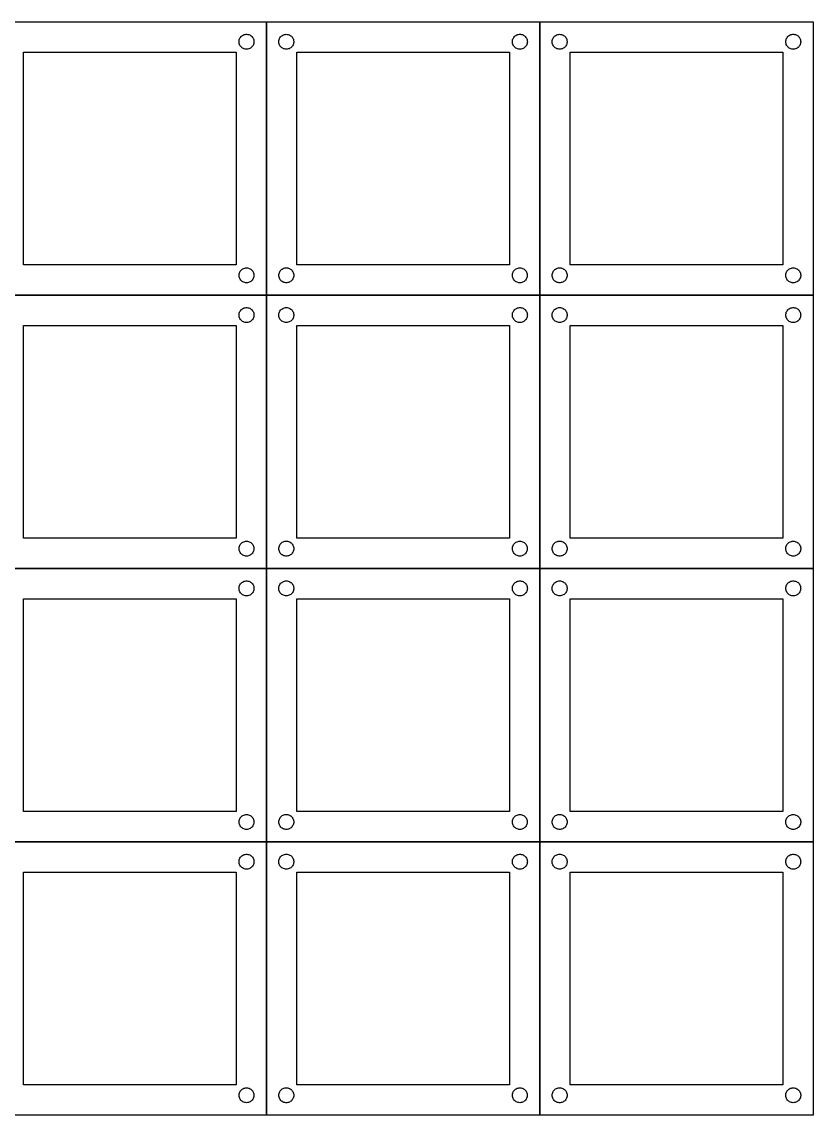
# Model space of a CAD drawing. Extents: x 0 to 440, y 0 to 220.
# Drawn here: x 280.9 to 440.1, y 0.1 to 220.1 of the extents above; entities that cross this region are included whole.
import ezdxf

# ---------------------------------------------------------------- set-up
doc = ezdxf.new("R2010")
doc.units = 0
doc.layers.add('Layer_1', color=7, linetype='CONTINUOUS')

msp = doc.modelspace()

# ---------------------------------------------------------------- linework, layer by layer
at = {"layer": 'Layer_1', "color": 7}
for points in [[(275.141111, 165.14111), (275.141111, 220.141107), (330.141112, 220.141107), (330.141112, 165.14111), (275.141111, 165.14111)], [(330.1411, 165.14111), (330.1411, 220.141107), (385.1411, 220.141107), (385.1411, 165.14111), (330.1411, 165.14111)], [(385.141103, 165.14111), (385.141103, 220.141107), (440.141103, 220.141107), (440.141103, 165.14111), (385.141103, 165.14111)], [(324.641111, 216.141109), (324.653106, 216.329109), (324.688113, 216.514108), (324.746112, 216.693108), (324.827113, 216.864109), (324.927112, 217.023107), (325.048112, 217.168108), (325.185111, 217.297109), (325.337111, 217.407108), (325.502112, 217.498107), (325.677112, 217.56811), (325.860111, 217.614109), (326.047111, 217.638098), (326.235111, 217.638109), (326.422111, 217.61412), (326.605113, 217.56811), (326.78011, 217.498107), (326.945111, 217.407108), (327.097111, 217.297109), (327.234113, 217.168108), (327.355113, 217.023107), (327.455112, 216.864109), (327.53611, 216.693108), (327.594112, 216.514108), (327.629111, 216.329109), (327.641105, 216.141109), (327.629116, 215.953107), (327.594112, 215.768108), (327.53611, 215.589108), (327.455112, 215.41811), (327.355113, 215.259109), (327.234113, 215.114108), (327.097111, 214.985107), (326.945111, 214.875109), (326.78011, 214.784109), (326.605113, 214.714109), (326.422111, 214.66811), (326.235111, 214.644121), (326.047111, 214.64411), (325.860111, 214.668099), (325.677112, 214.714109), (325.502112, 214.784109), (325.337111, 214.875109), (325.185111, 214.985107), (325.048112, 215.114108), (324.927112, 215.259109), (324.827113, 215.41811), (324.746112, 215.589108), (324.688113, 215.768108), (324.653111, 215.953107), (324.641117, 216.141109)], [(332.6441, 216.04711), (332.6441, 216.235109), (332.6681, 216.42211), (332.7141, 216.605108), (332.7841, 216.780109), (332.8751, 216.94511), (332.9851, 217.097109), (333.1141, 217.234108), (333.2591, 217.355108), (333.4181, 217.455108), (333.5891, 217.536108), (333.7681, 217.594108), (333.9531, 217.629109), (334.1411, 217.641104), (334.3291, 217.629115), (334.5141, 217.594108), (334.6931, 217.536108), (334.8641, 217.455108), (335.0231, 217.355108), (335.1681, 217.234108), (335.2971, 217.097109), (335.4071, 216.94511), (335.4981, 216.780109), (335.5681, 216.605108), (335.6141, 216.42211), (335.6381, 216.235109), (335.6381, 216.04711), (335.6141, 215.860109), (335.5681, 215.677108), (335.4981, 215.502108), (335.4071, 215.337109), (335.2971, 215.18511), (335.1681, 215.048108), (335.0231, 214.927108), (334.8641, 214.827108), (334.6931, 214.746108), (334.5141, 214.688108), (334.3291, 214.65311), (334.1411, 214.641115), (333.9531, 214.653104), (333.7681, 214.688108), (333.5891, 214.746108), (333.4181, 214.827108), (333.2591, 214.927108), (333.1141, 215.048108), (332.9851, 215.18511), (332.8751, 215.337109), (332.7841, 215.502108), (332.7141, 215.677108), (332.6681, 215.860109), (332.6441, 216.04711)], [(379.6411, 216.141109), (379.653094, 216.329109), (379.688101, 216.514108), (379.746101, 216.693108), (379.827101, 216.864109), (379.927101, 217.023107), (380.048101, 217.168108), (380.1851, 217.297109), (380.3371, 217.407108), (380.502101, 217.498107), (380.677101, 217.56811), (380.8601, 217.614109), (381.0471, 217.638098), (381.2351, 217.638109), (381.4221, 217.61412), (381.605101, 217.56811), (381.780099, 217.498107), (381.9451, 217.407108), (382.097099, 217.297109), (382.234101, 217.168108), (382.355101, 217.023107), (382.455101, 216.864109), (382.536099, 216.693108), (382.594101, 216.514108), (382.6291, 216.329109), (382.641094, 216.141109), (382.629105, 215.953107), (382.594101, 215.768108), (382.536099, 215.589108), (382.455101, 215.41811), (382.355101, 215.259109), (382.234101, 215.114108), (382.097099, 214.985107), (381.9451, 214.875109), (381.780099, 214.784109), (381.605101, 214.714109), (381.4221, 214.66811), (381.2351, 214.644121), (381.0471, 214.64411), (380.8601, 214.668099), (380.677101, 214.714109), (380.502101, 214.784109), (380.3371, 214.875109), (380.1851, 214.985107), (380.048101, 215.114108), (379.927101, 215.259109), (379.827101, 215.41811), (379.746101, 215.589108), (379.688101, 215.768108), (379.6531, 215.953107), (379.641106, 216.141109)], [(387.644103, 216.04711), (387.644103, 216.235109), (387.668103, 216.42211), (387.714103, 216.605108), (387.784103, 216.780109), (387.875103, 216.94511), (387.985103, 217.097109), (388.114103, 217.234108), (388.259103, 217.355108), (388.418103, 217.455108), (388.589103, 217.536108), (388.768103, 217.594108), (388.953103, 217.629109), (389.141103, 217.641104), (389.329103, 217.629115), (389.514103, 217.594108), (389.693103, 217.536108), (389.864103, 217.455108), (390.023103, 217.355108), (390.168103, 217.234108), (390.297103, 217.097109), (390.407103, 216.94511), (390.498103, 216.780109), (390.568103, 216.605108), (390.614103, 216.42211), (390.638103, 216.235109), (390.638103, 216.04711), (390.614103, 215.860109), (390.568103, 215.677108), (390.498103, 215.502108), (390.407103, 215.337109), (390.297103, 215.18511), (390.168103, 215.048108), (390.023103, 214.927108), (389.864103, 214.827108), (389.693103, 214.746108), (389.514103, 214.688108), (389.329103, 214.65311), (389.141103, 214.641115), (388.953103, 214.653104), (388.768103, 214.688108), (388.589103, 214.746108), (388.418103, 214.827108), (388.259103, 214.927108), (388.114103, 215.048108), (387.985103, 215.18511), (387.875103, 215.337109), (387.784103, 215.502108), (387.714103, 215.677108), (387.668103, 215.860109), (387.644103, 216.04711)], [(434.641103, 216.141109), (434.653097, 216.329109), (434.688104, 216.514108), (434.746104, 216.693108), (434.827104, 216.864109), (434.927104, 217.023107), (435.048104, 217.168108), (435.185103, 217.297109), (435.337102, 217.407108), (435.502104, 217.498107), (435.677104, 217.56811), (435.860103, 217.614109), (436.047103, 217.638098), (436.235102, 217.638109), (436.422103, 217.61412), (436.605104, 217.56811), (436.780102, 217.498107), (436.945103, 217.407108), (437.097102, 217.297109), (437.234104, 217.168108), (437.355104, 217.023107), (437.455104, 216.864109), (437.536102, 216.693108), (437.594104, 216.514108), (437.629102, 216.329109), (437.641097, 216.141109), (437.629108, 215.953107), (437.594104, 215.768108), (437.536102, 215.589108), (437.455104, 215.41811), (437.355104, 215.259109), (437.234104, 215.114108), (437.097102, 214.985107), (436.945103, 214.875109), (436.780102, 214.784109), (436.605104, 214.714109), (436.422103, 214.66811), (436.235102, 214.644121), (436.047103, 214.64411), (435.860103, 214.668099), (435.677104, 214.714109), (435.502104, 214.784109), (435.337102, 214.875109), (435.185103, 214.985107), (435.048104, 215.114108), (434.927104, 215.259109), (434.827104, 215.41811), (434.746104, 215.589108), (434.688104, 215.768108), (434.653103, 215.953107), (434.641109, 216.141109)], [(281.241111, 171.241117), (281.241111, 214.041108), (324.041112, 214.041108), (324.041112, 171.241117), (281.241111, 171.241117)], [(336.2411, 171.241117), (336.2411, 214.041108), (379.041101, 214.041108), (379.041101, 171.241117), (336.2411, 171.241117)], [(391.241103, 171.241117), (391.241103, 214.041108), (434.041104, 214.041108), (434.041104, 171.241117), (391.241103, 171.241117)], [(324.644111, 169.047122), (324.644111, 169.23511), (324.6681, 169.42211), (324.714111, 169.605103), (324.78411, 169.780109), (324.87511, 169.945096), (324.985112, 170.097101), (325.11411, 170.23412), (325.25911, 170.355109), (325.418111, 170.4551), (325.589113, 170.536098), (325.768112, 170.594095), (325.953112, 170.629118), (326.141111, 170.641254)], [(326.141111, 170.641113), (326.329111, 170.628977)], [(326.329111, 170.629118), (326.51411, 170.594095), (326.693112, 170.536098), (326.864111, 170.4551), (327.023112, 170.355109), (327.168112, 170.23412), (327.29711, 170.097101), (327.407112, 169.945096), (327.498112, 169.780109), (327.568111, 169.605103), (327.614111, 169.42211), (327.6381, 169.23511), (327.638111, 169.047122), (327.614122, 168.860121), (327.568111, 168.6771), (327.498112, 168.502094), (327.407112, 168.337107), (327.29711, 168.185102), (327.168112, 168.048112), (327.023112, 167.927095), (326.864111, 167.827103), (326.693112, 167.746106), (326.51411, 167.688109), (326.329111, 167.653113), (326.141111, 167.640978)], [(332.6411, 169.141102), (332.6531, 169.329118), (332.6881, 169.514115), (332.7461, 169.6931), (332.8271, 169.864099), (332.9271, 170.023103), (333.0481, 170.168108), (333.1851, 170.297112), (333.3371, 170.407094), (333.5021, 170.498111), (333.6771, 170.568102), (333.8601, 170.614104), (334.0471, 170.638093), (334.2351, 170.638121), (334.4221, 170.614132), (334.6051, 170.568102), (334.7801, 170.498111), (334.9451, 170.407094), (335.0971, 170.297112), (335.2341, 170.168108), (335.3551, 170.023103), (335.4551, 169.864099), (335.5361, 169.6931), (335.5941, 169.514115), (335.6291, 169.329118), (335.6411, 169.141102), (335.6291, 168.953114), (335.5941, 168.768117), (335.5361, 168.589103), (335.4551, 168.418105), (335.3551, 168.259101), (335.2341, 168.114095), (335.0971, 167.98512), (334.9451, 167.875109), (334.7801, 167.784121), (334.6051, 167.714102), (334.4221, 167.668099), (334.2351, 167.64411), (334.0471, 167.64411), (333.8601, 167.668099), (333.6771, 167.714102), (333.5021, 167.784121), (333.3371, 167.875109), (333.1851, 167.98512), (333.0481, 168.114095), (332.9271, 168.259101), (332.8271, 168.418105), (332.7461, 168.589103), (332.6881, 168.768117), (332.6531, 168.953114), (332.6411, 169.141102)], [(379.6441, 169.047122), (379.6441, 169.23511), (379.668089, 169.42211), (379.7141, 169.605103), (379.784099, 169.780109), (379.875099, 169.945096), (379.985101, 170.097101), (380.114099, 170.23412), (380.259099, 170.355109), (380.4181, 170.4551), (380.589101, 170.536098), (380.768101, 170.594095), (380.9531, 170.629118), (381.1411, 170.641254)], [(381.1411, 170.641113), (381.329099, 170.628977)], [(381.329099, 170.629118), (381.514099, 170.594095), (381.693101, 170.536098), (381.8641, 170.4551), (382.023101, 170.355109), (382.168101, 170.23412), (382.297099, 170.097101), (382.407101, 169.945096), (382.4981, 169.780109), (382.5681, 169.605103), (382.614099, 169.42211), (382.638088, 169.23511), (382.6381, 169.047122), (382.614111, 168.860121), (382.5681, 168.6771), (382.4981, 168.502094), (382.407101, 168.337107), (382.297099, 168.185102), (382.168101, 168.048112), (382.023101, 167.927095), (381.8641, 167.827103), (381.693101, 167.746106), (381.514099, 167.688109), (381.329099, 167.653113), (381.1411, 167.640978)], [(387.641103, 169.141102), (387.653103, 169.329118), (387.688103, 169.514115), (387.746103, 169.6931), (387.827103, 169.864099), (387.927103, 170.023103), (388.048103, 170.168108), (388.185103, 170.297112), (388.337103, 170.407094), (388.502103, 170.498111), (388.677103, 170.568102), (388.860103, 170.614104), (389.047103, 170.638093), (389.235103, 170.638121), (389.422103, 170.614132), (389.605103, 170.568102), (389.780103, 170.498111), (389.945103, 170.407094), (390.097103, 170.297112), (390.234103, 170.168108), (390.355103, 170.023103), (390.455103, 169.864099), (390.536103, 169.6931), (390.594103, 169.514115), (390.629103, 169.329118), (390.641103, 169.141102), (390.629103, 168.953114), (390.594103, 168.768117), (390.536103, 168.589103), (390.455103, 168.418105), (390.355103, 168.259101), (390.234103, 168.114095), (390.097103, 167.98512), (389.945103, 167.875109), (389.780103, 167.784121), (389.605103, 167.714102), (389.422103, 167.668099), (389.235103, 167.64411), (389.047103, 167.64411), (388.860103, 167.668099), (388.677103, 167.714102), (388.502103, 167.784121), (388.337103, 167.875109), (388.185103, 167.98512), (388.048103, 168.114095), (387.927103, 168.259101), (387.827103, 168.418105), (387.746103, 168.589103), (387.688103, 168.768117), (387.653103, 168.953114), (387.641103, 169.141102)], [(434.644103, 169.047122), (434.644103, 169.23511), (434.668092, 169.42211), (434.714102, 169.605103), (434.784102, 169.780109), (434.875102, 169.945096), (434.985104, 170.097101), (435.114102, 170.23412), (435.259102, 170.355109), (435.418103, 170.4551), (435.589104, 170.536098), (435.768104, 170.594095), (435.953103, 170.629118), (436.141103, 170.641254)], [(436.141103, 170.641113), (436.329102, 170.628977)], [(436.329102, 170.629118), (436.514102, 170.594095), (436.693104, 170.536098), (436.864102, 170.4551), (437.023104, 170.355109), (437.168104, 170.23412), (437.297102, 170.097101), (437.407104, 169.945096), (437.498103, 169.780109), (437.568103, 169.605103), (437.614102, 169.42211), (437.638091, 169.23511), (437.638103, 169.047122), (437.614114, 168.860121), (437.568103, 168.6771), (437.498103, 168.502094), (437.407104, 168.337107), (437.297102, 168.185102), (437.168104, 168.048112), (437.023104, 167.927095), (436.864102, 167.827103), (436.693104, 167.746106), (436.514102, 167.688109), (436.329102, 167.653113), (436.141103, 167.640978)], [(325.953112, 167.653113), (325.768112, 167.688109), (325.589113, 167.746106), (325.418111, 167.827103), (325.25911, 167.927095), (325.11411, 168.048112), (324.985112, 168.185102), (324.87511, 168.337107), (324.78411, 168.502094), (324.714111, 168.6771), (324.668111, 168.860121), (324.644123, 169.047122)], [(326.141111, 167.641119), (325.953112, 167.653254)], [(380.9531, 167.653113), (380.768101, 167.688109), (380.589101, 167.746106), (380.4181, 167.827103), (380.259099, 167.927095), (380.114099, 168.048112), (379.985101, 168.185102), (379.875099, 168.337107), (379.784099, 168.502094), (379.7141, 168.6771), (379.6681, 168.860121), (379.644111, 169.047122)], [(381.1411, 167.641119), (380.9531, 167.653254)], [(435.953103, 167.653113), (435.768104, 167.688109), (435.589104, 167.746106), (435.418103, 167.827103), (435.259102, 167.927095), (435.114102, 168.048112), (434.985104, 168.185102), (434.875102, 168.337107), (434.784102, 168.502094), (434.714102, 168.6771), (434.668103, 168.860121), (434.644114, 169.047122)], [(436.141103, 167.641119), (435.953103, 167.653254)], [(275.141111, 110.141113), (275.141111, 165.14111), (330.141112, 165.14111), (330.141112, 110.141113), (275.141111, 110.141113)], [(330.1411, 110.141113), (330.1411, 165.14111), (385.1411, 165.14111), (385.1411, 110.141113), (330.1411, 110.141113)], [(385.141103, 110.141113), (385.141103, 165.14111), (440.141103, 165.14111), (440.141103, 110.141113), (385.141103, 110.141113)], [(324.641111, 161.141112), (324.653106, 161.329112), (324.688113, 161.514111), (324.746112, 161.693111), (324.827113, 161.864112), (324.927112, 162.02311), (325.048112, 162.16811), (325.185111, 162.297111), (325.337111, 162.40711), (325.502112, 162.49811), (325.677112, 162.568112), (325.860111, 162.614112), (326.047111, 162.638101), (326.235111, 162.638112), (326.422111, 162.614123), (326.605113, 162.568112), (326.78011, 162.49811), (326.945111, 162.40711), (327.097111, 162.297111), (327.234113, 162.16811), (327.355113, 162.02311), (327.455112, 161.864112), (327.53611, 161.693111), (327.594112, 161.514111), (327.629111, 161.329112), (327.641105, 161.141112), (327.629116, 160.95311), (327.594112, 160.76811), (327.53611, 160.589111), (327.455112, 160.418112), (327.355113, 160.259111), (327.234113, 160.114111), (327.097111, 159.98511), (326.945111, 159.875111), (326.78011, 159.784112), (326.605113, 159.714112), (326.422111, 159.668113), (326.235111, 159.644124), (326.047111, 159.644112), (325.860111, 159.668101), (325.677112, 159.714112), (325.502112, 159.784112), (325.337111, 159.875111), (325.185111, 159.98511), (325.048112, 160.114111), (324.927112, 160.259111), (324.827113, 160.418112), (324.746112, 160.589111), (324.688113, 160.76811), (324.653111, 160.95311), (324.641117, 161.141112)], [(332.6441, 161.047112), (332.6441, 161.235112), (332.6681, 161.422112), (332.7141, 161.605111), (332.7841, 161.780111), (332.8751, 161.945112), (332.9851, 162.097112), (333.1141, 162.234111), (333.2591, 162.355111), (333.4181, 162.455111), (333.5891, 162.536111), (333.7681, 162.594111), (333.9531, 162.629112), (334.1411, 162.641106), (334.3291, 162.629118), (334.5141, 162.594111), (334.6931, 162.536111), (334.8641, 162.455111), (335.0231, 162.355111), (335.1681, 162.234111), (335.2971, 162.097112), (335.4071, 161.945112), (335.4981, 161.780111), (335.5681, 161.605111), (335.6141, 161.422112), (335.6381, 161.235112), (335.6381, 161.047112), (335.6141, 160.860112), (335.5681, 160.677111), (335.4981, 160.50211), (335.4071, 160.337112), (335.2971, 160.185113), (335.1681, 160.048111), (335.0231, 159.927111), (334.8641, 159.827111), (334.6931, 159.74611), (334.5141, 159.688111), (334.3291, 159.653112), (334.1411, 159.641118), (333.9531, 159.653107), (333.7681, 159.688111), (333.5891, 159.74611), (333.4181, 159.827111), (333.2591, 159.927111), (333.1141, 160.048111), (332.9851, 160.185113), (332.8751, 160.337112), (332.7841, 160.50211), (332.7141, 160.677111), (332.6681, 160.860112), (332.6441, 161.047112)], [(379.6411, 161.141112), (379.653094, 161.329112), (379.688101, 161.514111), (379.746101, 161.693111), (379.827101, 161.864112), (379.927101, 162.02311), (380.048101, 162.16811), (380.1851, 162.297111), (380.3371, 162.40711), (380.502101, 162.49811), (380.677101, 162.568112), (380.8601, 162.614112), (381.0471, 162.638101), (381.2351, 162.638112), (381.4221, 162.614123), (381.605101, 162.568112), (381.780099, 162.49811), (381.9451, 162.40711), (382.097099, 162.297111), (382.234101, 162.16811), (382.355101, 162.02311), (382.455101, 161.864112), (382.536099, 161.693111), (382.594101, 161.514111), (382.6291, 161.329112), (382.641094, 161.141112), (382.629105, 160.95311), (382.594101, 160.76811), (382.536099, 160.589111), (382.455101, 160.418112), (382.355101, 160.259111), (382.234101, 160.114111), (382.097099, 159.98511), (381.9451, 159.875111), (381.780099, 159.784112), (381.605101, 159.714112), (381.4221, 159.668113), (381.2351, 159.644124), (381.0471, 159.644112), (380.8601, 159.668101), (380.677101, 159.714112), (380.502101, 159.784112), (380.3371, 159.875111), (380.1851, 159.98511), (380.048101, 160.114111), (379.927101, 160.259111), (379.827101, 160.418112), (379.746101, 160.589111), (379.688101, 160.76811), (379.6531, 160.95311), (379.641106, 161.141112)], [(387.644103, 161.047112), (387.644103, 161.235112), (387.668103, 161.422112), (387.714103, 161.605111), (387.784103, 161.780111), (387.875103, 161.945112), (387.985103, 162.097112), (388.114103, 162.234111), (388.259103, 162.355111), (388.418103, 162.455111), (388.589103, 162.536111), (388.768103, 162.594111), (388.953103, 162.629112), (389.141103, 162.641106), (389.329103, 162.629118), (389.514103, 162.594111), (389.693103, 162.536111), (389.864103, 162.455111), (390.023103, 162.355111), (390.168103, 162.234111), (390.297103, 162.097112), (390.407103, 161.945112), (390.498103, 161.780111), (390.568103, 161.605111), (390.614103, 161.422112), (390.638103, 161.235112), (390.638103, 161.047112), (390.614103, 160.860112), (390.568103, 160.677111), (390.498103, 160.50211), (390.407103, 160.337112), (390.297103, 160.185113), (390.168103, 160.048111), (390.023103, 159.927111), (389.864103, 159.827111), (389.693103, 159.74611), (389.514103, 159.688111), (389.329103, 159.653112), (389.141103, 159.641118), (388.953103, 159.653107), (388.768103, 159.688111), (388.589103, 159.74611), (388.418103, 159.827111), (388.259103, 159.927111), (388.114103, 160.048111), (387.985103, 160.185113), (387.875103, 160.337112), (387.784103, 160.50211), (387.714103, 160.677111), (387.668103, 160.860112), (387.644103, 161.047112)], [(434.641103, 161.141112), (434.653097, 161.329112), (434.688104, 161.514111), (434.746104, 161.693111), (434.827104, 161.864112), (434.927104, 162.02311), (435.048104, 162.16811), (435.185103, 162.297111), (435.337102, 162.40711), (435.502104, 162.49811), (435.677104, 162.568112), (435.860103, 162.614112), (436.047103, 162.638101), (436.235102, 162.638112), (436.422103, 162.614123), (436.605104, 162.568112), (436.780102, 162.49811), (436.945103, 162.40711), (437.097102, 162.297111), (437.234104, 162.16811), (437.355104, 162.02311), (437.455104, 161.864112), (437.536102, 161.693111), (437.594104, 161.514111), (437.629102, 161.329112), (437.641097, 161.141112), (437.629108, 160.95311), (437.594104, 160.76811), (437.536102, 160.589111), (437.455104, 160.418112), (437.355104, 160.259111), (437.234104, 160.114111), (437.097102, 159.98511), (436.945103, 159.875111), (436.780102, 159.784112), (436.605104, 159.714112), (436.422103, 159.668113), (436.235102, 159.644124), (436.047103, 159.644112), (435.860103, 159.668101), (435.677104, 159.714112), (435.502104, 159.784112), (435.337102, 159.875111), (435.185103, 159.98511), (435.048104, 160.114111), (434.927104, 160.259111), (434.827104, 160.418112), (434.746104, 160.589111), (434.688104, 160.76811), (434.653103, 160.95311), (434.641109, 161.141112)], [(281.241111, 116.24112), (281.241111, 159.041111), (324.041112, 159.041111), (324.041112, 116.24112), (281.241111, 116.24112)], [(336.2411, 116.24112), (336.2411, 159.041111), (379.041101, 159.041111), (379.041101, 116.24112), (336.2411, 116.24112)], [(391.241103, 116.24112), (391.241103, 159.041111), (434.041104, 159.041111), (434.041104, 116.24112), (391.241103, 116.24112)], [(324.644111, 114.047125), (324.644111, 114.235113), (324.6681, 114.422113), (324.714111, 114.605106), (324.78411, 114.780112), (324.87511, 114.945099), (324.985112, 115.097104), (325.11411, 115.234123), (325.25911, 115.355112), (325.418111, 115.455103), (325.589113, 115.536101), (325.768112, 115.594097), (325.953112, 115.629121), (326.141111, 115.641257)], [(326.141111, 115.641116), (326.329111, 115.62898)], [(326.329111, 115.629121), (326.51411, 115.594097), (326.693112, 115.536101), (326.864111, 115.455103), (327.023112, 115.355112), (327.168112, 115.234123), (327.29711, 115.097104), (327.407112, 114.945099), (327.498112, 114.780112), (327.568111, 114.605106), (327.614111, 114.422113), (327.6381, 114.235113), (327.638111, 114.047125), (327.614122, 113.860124), (327.568111, 113.677103), (327.498112, 113.502097), (327.407112, 113.33711), (327.29711, 113.185105), (327.168112, 113.048114), (327.023112, 112.927097), (326.864111, 112.827106), (326.693112, 112.746108), (326.51411, 112.688112), (326.329111, 112.653116), (326.141111, 112.640981)], [(332.6411, 114.141105), (332.6531, 114.329121), (332.6881, 114.514118), (332.7461, 114.693103), (332.8271, 114.864101), (332.9271, 115.023105), (333.0481, 115.168111), (333.1851, 115.297115), (333.3371, 115.407097), (333.5021, 115.498114), (333.6771, 115.568105), (333.8601, 115.614107), (334.0471, 115.638096), (334.2351, 115.638124), (334.4221, 115.614135), (334.6051, 115.568105), (334.7801, 115.498114), (334.9451, 115.407097), (335.0971, 115.297115), (335.2341, 115.168111), (335.3551, 115.023105), (335.4551, 114.864101), (335.5361, 114.693103), (335.5941, 114.514118), (335.6291, 114.329121), (335.6411, 114.141105), (335.6291, 113.953116), (335.5941, 113.76812), (335.5361, 113.589106), (335.4551, 113.418108), (335.3551, 113.259104), (335.2341, 113.114098), (335.0971, 112.985122), (334.9451, 112.875112), (334.7801, 112.784124), (334.6051, 112.714104), (334.4221, 112.668102), (334.2351, 112.644113), (334.0471, 112.644113), (333.8601, 112.668102), (333.6771, 112.714104), (333.5021, 112.784124), (333.3371, 112.875112), (333.1851, 112.985122), (333.0481, 113.114098), (332.9271, 113.259104), (332.8271, 113.418108), (332.7461, 113.589106), (332.6881, 113.76812), (332.6531, 113.953116), (332.6411, 114.141105)], [(379.6441, 114.047125), (379.6441, 114.235113), (379.668089, 114.422113), (379.7141, 114.605106), (379.784099, 114.780112), (379.875099, 114.945099), (379.985101, 115.097104), (380.114099, 115.234123), (380.259099, 115.355112), (380.4181, 115.455103), (380.589101, 115.536101), (380.768101, 115.594097), (380.9531, 115.629121), (381.1411, 115.641257)], [(381.1411, 115.641116), (381.329099, 115.62898)], [(381.329099, 115.629121), (381.514099, 115.594097), (381.693101, 115.536101), (381.8641, 115.455103), (382.023101, 115.355112), (382.168101, 115.234123), (382.297099, 115.097104), (382.407101, 114.945099), (382.4981, 114.780112), (382.5681, 114.605106), (382.614099, 114.422113), (382.638088, 114.235113), (382.6381, 114.047125), (382.614111, 113.860124), (382.5681, 113.677103), (382.4981, 113.502097), (382.407101, 113.33711), (382.297099, 113.185105), (382.168101, 113.048114), (382.023101, 112.927097), (381.8641, 112.827106), (381.693101, 112.746108), (381.514099, 112.688112), (381.329099, 112.653116), (381.1411, 112.640981)], [(387.641103, 114.141105), (387.653103, 114.329121), (387.688103, 114.514118), (387.746103, 114.693103), (387.827103, 114.864101), (387.927103, 115.023105), (388.048103, 115.168111), (388.185103, 115.297115), (388.337103, 115.407097), (388.502103, 115.498114), (388.677103, 115.568105), (388.860103, 115.614107), (389.047103, 115.638096), (389.235103, 115.638124), (389.422103, 115.614135), (389.605103, 115.568105), (389.780103, 115.498114), (389.945103, 115.407097), (390.097103, 115.297115), (390.234103, 115.168111), (390.355103, 115.023105), (390.455103, 114.864101), (390.536103, 114.693103), (390.594103, 114.514118), (390.629103, 114.329121), (390.641103, 114.141105), (390.629103, 113.953116), (390.594103, 113.76812), (390.536103, 113.589106), (390.455103, 113.418108), (390.355103, 113.259104), (390.234103, 113.114098), (390.097103, 112.985122), (389.945103, 112.875112), (389.780103, 112.784124), (389.605103, 112.714104), (389.422103, 112.668102), (389.235103, 112.644113), (389.047103, 112.644113), (388.860103, 112.668102), (388.677103, 112.714104), (388.502103, 112.784124), (388.337103, 112.875112), (388.185103, 112.985122), (388.048103, 113.114098), (387.927103, 113.259104), (387.827103, 113.418108), (387.746103, 113.589106), (387.688103, 113.76812), (387.653103, 113.953116), (387.641103, 114.141105)], [(434.644103, 114.047125), (434.644103, 114.235113), (434.668092, 114.422113), (434.714102, 114.605106), (434.784102, 114.780112), (434.875102, 114.945099), (434.985104, 115.097104), (435.114102, 115.234123), (435.259102, 115.355112), (435.418103, 115.455103), (435.589104, 115.536101), (435.768104, 115.594097), (435.953103, 115.629121), (436.141103, 115.641257)], [(436.141103, 115.641116), (436.329102, 115.62898)], [(436.329102, 115.629121), (436.514102, 115.594097), (436.693104, 115.536101), (436.864102, 115.455103), (437.023104, 115.355112), (437.168104, 115.234123), (437.297102, 115.097104), (437.407104, 114.945099), (437.498103, 114.780112), (437.568103, 114.605106), (437.614102, 114.422113), (437.638091, 114.235113), (437.638103, 114.047125), (437.614114, 113.860124), (437.568103, 113.677103), (437.498103, 113.502097), (437.407104, 113.33711), (437.297102, 113.185105), (437.168104, 113.048114), (437.023104, 112.927097), (436.864102, 112.827106), (436.693104, 112.746108), (436.514102, 112.688112), (436.329102, 112.653116), (436.141103, 112.640981)], [(325.953112, 112.653116), (325.768112, 112.688112), (325.589113, 112.746108), (325.418111, 112.827106), (325.25911, 112.927097), (325.11411, 113.048114), (324.985112, 113.185105), (324.87511, 113.33711), (324.78411, 113.502097), (324.714111, 113.677103), (324.668111, 113.860124), (324.644123, 114.047125)], [(326.141111, 112.641122), (325.953112, 112.653257)], [(380.9531, 112.653116), (380.768101, 112.688112), (380.589101, 112.746108), (380.4181, 112.827106), (380.259099, 112.927097), (380.114099, 113.048114), (379.985101, 113.185105), (379.875099, 113.33711), (379.784099, 113.502097), (379.7141, 113.677103), (379.6681, 113.860124), (379.644111, 114.047125)], [(381.1411, 112.641122), (380.9531, 112.653257)], [(435.953103, 112.653116), (435.768104, 112.688112), (435.589104, 112.746108), (435.418103, 112.827106), (435.259102, 112.927097), (435.114102, 113.048114), (434.985104, 113.185105), (434.875102, 113.33711), (434.784102, 113.502097), (434.714102, 113.677103), (434.668103, 113.860124), (434.644114, 114.047125)], [(436.141103, 112.641122), (435.953103, 112.653257)], [(275.141111, 55.141115), (275.141111, 110.141113), (330.141112, 110.141113), (330.141112, 55.141115), (275.141111, 55.141115)], [(330.1411, 55.141115), (330.1411, 110.141113), (385.1411, 110.141113), (385.1411, 55.141115), (330.1411, 55.141115)], [(385.141103, 55.141115), (385.141103, 110.141113), (440.141103, 110.141113), (440.141103, 55.141115), (385.141103, 55.141115)], [(324.641111, 106.141115), (324.653106, 106.329114), (324.688113, 106.514114), (324.746112, 106.693113), (324.827113, 106.864115), (324.927112, 107.023113), (325.048112, 107.168113), (325.185111, 107.297114), (325.337111, 107.407113), (325.502112, 107.498113), (325.677112, 107.568115), (325.860111, 107.614115), (326.047111, 107.638103), (326.235111, 107.638115), (326.422111, 107.614126), (326.605113, 107.568115), (326.78011, 107.498113), (326.945111, 107.407113), (327.097111, 107.297114), (327.234113, 107.168113), (327.355113, 107.023113), (327.455112, 106.864115), (327.53611, 106.693113), (327.594112, 106.514114), (327.629111, 106.329114), (327.641105, 106.141115), (327.629116, 105.953113), (327.594112, 105.768113), (327.53611, 105.589114), (327.455112, 105.418115), (327.355113, 105.259114), (327.234113, 105.114114), (327.097111, 104.985113), (326.945111, 104.875114), (326.78011, 104.784114), (326.605113, 104.714115), (326.422111, 104.668115), (326.235111, 104.644126), (326.047111, 104.644115), (325.860111, 104.668104), (325.677112, 104.714115), (325.502112, 104.784114), (325.337111, 104.875114), (325.185111, 104.985113), (325.048112, 105.114114), (324.927112, 105.259114), (324.827113, 105.418115), (324.746112, 105.589114), (324.688113, 105.768113), (324.653111, 105.953113), (324.641117, 106.141115)], [(332.6441, 106.047115), (332.6441, 106.235115), (332.6681, 106.422115), (332.7141, 106.605114), (332.7841, 106.780114), (332.8751, 106.945115), (332.9851, 107.097114), (333.1141, 107.234114), (333.2591, 107.355114), (333.4181, 107.455113), (333.5891, 107.536114), (333.7681, 107.594113), (333.9531, 107.629115), (334.1411, 107.641109), (334.3291, 107.62912), (334.5141, 107.594113), (334.6931, 107.536114), (334.8641, 107.455113), (335.0231, 107.355114), (335.1681, 107.234114), (335.2971, 107.097114), (335.4071, 106.945115), (335.4981, 106.780114), (335.5681, 106.605114), (335.6141, 106.422115), (335.6381, 106.235115), (335.6381, 106.047115), (335.6141, 105.860115), (335.5681, 105.677113), (335.4981, 105.502113), (335.4071, 105.337115), (335.2971, 105.185115), (335.1681, 105.048113), (335.0231, 104.927113), (334.8641, 104.827114), (334.6931, 104.746113), (334.5141, 104.688114), (334.3291, 104.653115), (334.1411, 104.641121), (333.9531, 104.65311), (333.7681, 104.688114), (333.5891, 104.746113), (333.4181, 104.827114), (333.2591, 104.927113), (333.1141, 105.048113), (332.9851, 105.185115), (332.8751, 105.337115), (332.7841, 105.502113), (332.7141, 105.677113), (332.6681, 105.860115), (332.6441, 106.047115)], [(379.6411, 106.141115), (379.653094, 106.329114), (379.688101, 106.514114), (379.746101, 106.693113), (379.827101, 106.864115), (379.927101, 107.023113), (380.048101, 107.168113), (380.1851, 107.297114), (380.3371, 107.407113), (380.502101, 107.498113), (380.677101, 107.568115), (380.8601, 107.614115), (381.0471, 107.638103), (381.2351, 107.638115), (381.4221, 107.614126), (381.605101, 107.568115), (381.780099, 107.498113), (381.9451, 107.407113), (382.097099, 107.297114), (382.234101, 107.168113), (382.355101, 107.023113), (382.455101, 106.864115), (382.536099, 106.693113), (382.594101, 106.514114), (382.6291, 106.329114), (382.641094, 106.141115), (382.629105, 105.953113), (382.594101, 105.768113), (382.536099, 105.589114), (382.455101, 105.418115), (382.355101, 105.259114), (382.234101, 105.114114), (382.097099, 104.985113), (381.9451, 104.875114), (381.780099, 104.784114), (381.605101, 104.714115), (381.4221, 104.668115), (381.2351, 104.644126), (381.0471, 104.644115), (380.8601, 104.668104), (380.677101, 104.714115), (380.502101, 104.784114), (380.3371, 104.875114), (380.1851, 104.985113), (380.048101, 105.114114), (379.927101, 105.259114), (379.827101, 105.418115), (379.746101, 105.589114), (379.688101, 105.768113), (379.6531, 105.953113), (379.641106, 106.141115)], [(387.644103, 106.047115), (387.644103, 106.235115), (387.668103, 106.422115), (387.714103, 106.605114), (387.784103, 106.780114), (387.875103, 106.945115), (387.985103, 107.097114), (388.114103, 107.234114), (388.259103, 107.355114), (388.418103, 107.455113), (388.589103, 107.536114), (388.768103, 107.594113), (388.953103, 107.629115), (389.141103, 107.641109), (389.329103, 107.62912), (389.514103, 107.594113), (389.693103, 107.536114), (389.864103, 107.455113), (390.023103, 107.355114), (390.168103, 107.234114), (390.297103, 107.097114), (390.407103, 106.945115), (390.498103, 106.780114), (390.568103, 106.605114), (390.614103, 106.422115), (390.638103, 106.235115), (390.638103, 106.047115), (390.614103, 105.860115), (390.568103, 105.677113), (390.498103, 105.502113), (390.407103, 105.337115), (390.297103, 105.185115), (390.168103, 105.048113), (390.023103, 104.927113), (389.864103, 104.827114), (389.693103, 104.746113), (389.514103, 104.688114), (389.329103, 104.653115), (389.141103, 104.641121), (388.953103, 104.65311), (388.768103, 104.688114), (388.589103, 104.746113), (388.418103, 104.827114), (388.259103, 104.927113), (388.114103, 105.048113), (387.985103, 105.185115), (387.875103, 105.337115), (387.784103, 105.502113), (387.714103, 105.677113), (387.668103, 105.860115), (387.644103, 106.047115)], [(434.641103, 106.141115), (434.653097, 106.329114), (434.688104, 106.514114), (434.746104, 106.693113), (434.827104, 106.864115), (434.927104, 107.023113), (435.048104, 107.168113), (435.185103, 107.297114), (435.337102, 107.407113), (435.502104, 107.498113), (435.677104, 107.568115), (435.860103, 107.614115), (436.047103, 107.638103), (436.235102, 107.638115), (436.422103, 107.614126), (436.605104, 107.568115), (436.780102, 107.498113), (436.945103, 107.407113), (437.097102, 107.297114), (437.234104, 107.168113), (437.355104, 107.023113), (437.455104, 106.864115), (437.536102, 106.693113), (437.594104, 106.514114), (437.629102, 106.329114), (437.641097, 106.141115), (437.629108, 105.953113), (437.594104, 105.768113), (437.536102, 105.589114), (437.455104, 105.418115), (437.355104, 105.259114), (437.234104, 105.114114), (437.097102, 104.985113), (436.945103, 104.875114), (436.780102, 104.784114), (436.605104, 104.714115), (436.422103, 104.668115), (436.235102, 104.644126), (436.047103, 104.644115), (435.860103, 104.668104), (435.677104, 104.714115), (435.502104, 104.784114), (435.337102, 104.875114), (435.185103, 104.985113), (435.048104, 105.114114), (434.927104, 105.259114), (434.827104, 105.418115), (434.746104, 105.589114), (434.688104, 105.768113), (434.653103, 105.953113), (434.641109, 106.141115)], [(281.241111, 61.241123), (281.241111, 104.041113), (324.041112, 104.041113), (324.041112, 61.241123), (281.241111, 61.241123)], [(336.2411, 61.241123), (336.2411, 104.041113), (379.041101, 104.041113), (379.041101, 61.241123), (336.2411, 61.241123)], [(391.241103, 61.241123), (391.241103, 104.041113), (434.041104, 104.041113), (434.041104, 61.241123), (391.241103, 61.241123)], [(324.644111, 59.047127), (324.644111, 59.235116), (324.6681, 59.422116), (324.714111, 59.605109), (324.78411, 59.780115), (324.87511, 59.945102), (324.985112, 60.097107), (325.11411, 60.234126), (325.25911, 60.355114), (325.418111, 60.455106), (325.589113, 60.536104), (325.768112, 60.5941), (325.953112, 60.629124), (326.141111, 60.64126)], [(326.141111, 60.641118), (326.329111, 60.628983)], [(326.329111, 60.629124), (326.51411, 60.5941), (326.693112, 60.536104), (326.864111, 60.455106), (327.023112, 60.355114), (327.168112, 60.234126), (327.29711, 60.097107), (327.407112, 59.945102), (327.498112, 59.780115), (327.568111, 59.605109), (327.614111, 59.422116), (327.6381, 59.235116), (327.638111, 59.047127), (327.614122, 58.860127), (327.568111, 58.677106), (327.498112, 58.5021), (327.407112, 58.337113), (327.29711, 58.185108), (327.168112, 58.048117), (327.023112, 57.9271), (326.864111, 57.827109), (326.693112, 57.746111), (326.51411, 57.688114), (326.329111, 57.653119), (326.141111, 57.640983)], [(332.6411, 59.141107), (332.6531, 59.329124), (332.6881, 59.51412), (332.7461, 59.693106), (332.8271, 59.864104), (332.9271, 60.023108), (333.0481, 60.168114), (333.1851, 60.297118), (333.3371, 60.4071), (333.5021, 60.498116), (333.6771, 60.568108), (333.8601, 60.61411), (334.0471, 60.638099), (334.2351, 60.638127), (334.4221, 60.614138), (334.6051, 60.568108), (334.7801, 60.498116), (334.9451, 60.4071), (335.0971, 60.297118), (335.2341, 60.168114), (335.3551, 60.023108), (335.4551, 59.864104), (335.5361, 59.693106), (335.5941, 59.51412), (335.6291, 59.329124), (335.6411, 59.141107), (335.6291, 58.953119), (335.5941, 58.768122), (335.5361, 58.589109), (335.4551, 58.41811), (335.3551, 58.259106), (335.2341, 58.114101), (335.0971, 57.985125), (334.9451, 57.875115), (334.7801, 57.784126), (334.6051, 57.714107), (334.4221, 57.668105), (334.2351, 57.644116), (334.0471, 57.644116), (333.8601, 57.668105), (333.6771, 57.714107), (333.5021, 57.784126), (333.3371, 57.875115), (333.1851, 57.985125), (333.0481, 58.114101), (332.9271, 58.259106), (332.8271, 58.41811), (332.7461, 58.589109), (332.6881, 58.768122), (332.6531, 58.953119), (332.6411, 59.141107)], [(379.6441, 59.047127), (379.6441, 59.235116), (379.668089, 59.422116), (379.7141, 59.605109), (379.784099, 59.780115), (379.875099, 59.945102), (379.985101, 60.097107), (380.114099, 60.234126), (380.259099, 60.355114), (380.4181, 60.455106), (380.589101, 60.536104), (380.768101, 60.5941), (380.9531, 60.629124), (381.1411, 60.64126)], [(381.1411, 60.641118), (381.329099, 60.628983)], [(381.329099, 60.629124), (381.514099, 60.5941), (381.693101, 60.536104), (381.8641, 60.455106), (382.023101, 60.355114), (382.168101, 60.234126), (382.297099, 60.097107), (382.407101, 59.945102), (382.4981, 59.780115), (382.5681, 59.605109), (382.614099, 59.422116), (382.638088, 59.235116), (382.6381, 59.047127), (382.614111, 58.860127), (382.5681, 58.677106), (382.4981, 58.5021), (382.407101, 58.337113), (382.297099, 58.185108), (382.168101, 58.048117), (382.023101, 57.9271), (381.8641, 57.827109), (381.693101, 57.746111), (381.514099, 57.688114), (381.329099, 57.653119), (381.1411, 57.640983)], [(387.641103, 59.141107), (387.653103, 59.329124), (387.688103, 59.51412), (387.746103, 59.693106), (387.827103, 59.864104), (387.927103, 60.023108), (388.048103, 60.168114), (388.185103, 60.297118), (388.337103, 60.4071), (388.502103, 60.498116), (388.677103, 60.568108), (388.860103, 60.61411), (389.047103, 60.638099), (389.235103, 60.638127), (389.422103, 60.614138), (389.605103, 60.568108), (389.780103, 60.498116), (389.945103, 60.4071), (390.097103, 60.297118), (390.234103, 60.168114), (390.355103, 60.023108), (390.455103, 59.864104), (390.536103, 59.693106), (390.594103, 59.51412), (390.629103, 59.329124), (390.641103, 59.141107), (390.629103, 58.953119), (390.594103, 58.768122), (390.536103, 58.589109), (390.455103, 58.41811), (390.355103, 58.259106), (390.234103, 58.114101), (390.097103, 57.985125), (389.945103, 57.875115), (389.780103, 57.784126), (389.605103, 57.714107), (389.422103, 57.668105), (389.235103, 57.644116), (389.047103, 57.644116), (388.860103, 57.668105), (388.677103, 57.714107), (388.502103, 57.784126), (388.337103, 57.875115), (388.185103, 57.985125), (388.048103, 58.114101), (387.927103, 58.259106), (387.827103, 58.41811), (387.746103, 58.589109), (387.688103, 58.768122), (387.653103, 58.953119), (387.641103, 59.141107)], [(434.644103, 59.047127), (434.644103, 59.235116), (434.668092, 59.422116), (434.714102, 59.605109), (434.784102, 59.780115), (434.875102, 59.945102), (434.985104, 60.097107), (435.114102, 60.234126), (435.259102, 60.355114), (435.418103, 60.455106), (435.589104, 60.536104), (435.768104, 60.5941), (435.953103, 60.629124), (436.141103, 60.64126)], [(436.141103, 60.641118), (436.329102, 60.628983)], [(436.329102, 60.629124), (436.514102, 60.5941), (436.693104, 60.536104), (436.864102, 60.455106), (437.023104, 60.355114), (437.168104, 60.234126), (437.297102, 60.097107), (437.407104, 59.945102), (437.498103, 59.780115), (437.568103, 59.605109), (437.614102, 59.422116), (437.638091, 59.235116), (437.638103, 59.047127), (437.614114, 58.860127), (437.568103, 58.677106), (437.498103, 58.5021), (437.407104, 58.337113), (437.297102, 58.185108), (437.168104, 58.048117), (437.023104, 57.9271), (436.864102, 57.827109), (436.693104, 57.746111), (436.514102, 57.688114), (436.329102, 57.653119), (436.141103, 57.640983)], [(325.953112, 57.653119), (325.768112, 57.688114), (325.589113, 57.746111), (325.418111, 57.827109), (325.25911, 57.9271), (325.11411, 58.048117), (324.985112, 58.185108), (324.87511, 58.337113), (324.78411, 58.5021), (324.714111, 58.677106), (324.668111, 58.860127), (324.644123, 59.047127)], [(326.141111, 57.641124), (325.953112, 57.65326)], [(380.9531, 57.653119), (380.768101, 57.688114), (380.589101, 57.746111), (380.4181, 57.827109), (380.259099, 57.9271), (380.114099, 58.048117), (379.985101, 58.185108), (379.875099, 58.337113), (379.784099, 58.5021), (379.7141, 58.677106), (379.6681, 58.860127), (379.644111, 59.047127)], [(381.1411, 57.641124), (380.9531, 57.65326)], [(435.953103, 57.653119), (435.768104, 57.688114), (435.589104, 57.746111), (435.418103, 57.827109), (435.259102, 57.9271), (435.114102, 58.048117), (434.985104, 58.185108), (434.875102, 58.337113), (434.784102, 58.5021), (434.714102, 58.677106), (434.668103, 58.860127), (434.644114, 59.047127)], [(436.141103, 57.641124), (435.953103, 57.65326)], [(275.141111, 0.141118), (275.141111, 55.141115), (330.141112, 55.141115), (330.141112, 0.141118), (275.141111, 0.141118)], [(330.1411, 0.141118), (330.1411, 55.141115), (385.1411, 55.141115), (385.1411, 0.141118), (330.1411, 0.141118)], [(385.141103, 0.141117), (385.141103, 55.141114), (440.141103, 55.141114), (440.141103, 0.141117), (385.141103, 0.141117)], [(324.641111, 51.141118), (324.653106, 51.329117), (324.688113, 51.514117), (324.746112, 51.693116), (324.827113, 51.864117), (324.927112, 52.023116), (325.048112, 52.168116), (325.185111, 52.297117), (325.337111, 52.407116), (325.502112, 52.498116), (325.677112, 52.568118), (325.860111, 52.614117), (326.047111, 52.638106), (326.235111, 52.638117), (326.422111, 52.614129), (326.605113, 52.568118), (326.78011, 52.498116), (326.945111, 52.407116), (327.097111, 52.297117), (327.234113, 52.168116), (327.355113, 52.023116), (327.455112, 51.864117), (327.53611, 51.693116), (327.594112, 51.514117), (327.629111, 51.329117), (327.641105, 51.141118), (327.629116, 50.953115), (327.594112, 50.768116), (327.53611, 50.589116), (327.455112, 50.418118), (327.355113, 50.259117), (327.234113, 50.114117), (327.097111, 49.985116), (326.945111, 49.875117), (326.78011, 49.784117), (326.605113, 49.714117), (326.422111, 49.668118), (326.235111, 49.644129), (326.047111, 49.644118), (325.860111, 49.668107), (325.677112, 49.714117), (325.502112, 49.784117), (325.337111, 49.875117), (325.185111, 49.985116), (325.048112, 50.114117), (324.927112, 50.259117), (324.827113, 50.418118), (324.746112, 50.589116), (324.688113, 50.768116), (324.653111, 50.953115), (324.641117, 51.141118)], [(332.6441, 51.047118), (332.6441, 51.235117), (332.6681, 51.422118), (332.7141, 51.605116), (332.7841, 51.780117), (332.8751, 51.945118), (332.9851, 52.097117), (333.1141, 52.234116), (333.2591, 52.355116), (333.4181, 52.455116), (333.5891, 52.536117), (333.7681, 52.594116), (333.9531, 52.629117), (334.1411, 52.641112), (334.3291, 52.629123), (334.5141, 52.594116), (334.6931, 52.536117), (334.8641, 52.455116), (335.0231, 52.355116), (335.1681, 52.234116), (335.2971, 52.097117), (335.4071, 51.945118), (335.4981, 51.780117), (335.5681, 51.605116), (335.6141, 51.422118), (335.6381, 51.235117), (335.6381, 51.047118), (335.6141, 50.860117), (335.5681, 50.677116), (335.4981, 50.502116), (335.4071, 50.337117), (335.2971, 50.185118), (335.1681, 50.048116), (335.0231, 49.927116), (334.8641, 49.827116), (334.6931, 49.746116), (334.5141, 49.688116), (334.3291, 49.653118), (334.1411, 49.641124), (333.9531, 49.653112), (333.7681, 49.688116), (333.5891, 49.746116), (333.4181, 49.827116), (333.2591, 49.927116), (333.1141, 50.048116), (332.9851, 50.185118), (332.8751, 50.337117), (332.7841, 50.502116), (332.7141, 50.677116), (332.6681, 50.860117), (332.6441, 51.047118)], [(379.6411, 51.141118), (379.653094, 51.329117), (379.688101, 51.514117), (379.746101, 51.693116), (379.827101, 51.864117), (379.927101, 52.023116), (380.048101, 52.168116), (380.1851, 52.297117), (380.3371, 52.407116), (380.502101, 52.498116), (380.677101, 52.568118), (380.8601, 52.614117), (381.0471, 52.638106), (381.2351, 52.638117), (381.4221, 52.614129), (381.605101, 52.568118), (381.780099, 52.498116), (381.9451, 52.407116), (382.097099, 52.297117), (382.234101, 52.168116), (382.355101, 52.023116), (382.455101, 51.864117), (382.536099, 51.693116), (382.594101, 51.514117), (382.6291, 51.329117), (382.641094, 51.141118), (382.629105, 50.953115), (382.594101, 50.768116), (382.536099, 50.589116), (382.455101, 50.418118), (382.355101, 50.259117), (382.234101, 50.114117), (382.097099, 49.985116), (381.9451, 49.875117), (381.780099, 49.784117), (381.605101, 49.714117), (381.4221, 49.668118), (381.2351, 49.644129), (381.0471, 49.644118), (380.8601, 49.668107), (380.677101, 49.714117), (380.502101, 49.784117), (380.3371, 49.875117), (380.1851, 49.985116), (380.048101, 50.114117), (379.927101, 50.259117), (379.827101, 50.418118), (379.746101, 50.589116), (379.688101, 50.768116), (379.6531, 50.953115), (379.641106, 51.141118)], [(387.644103, 51.047117), (387.644103, 51.235117), (387.668103, 51.422117), (387.714103, 51.605116), (387.784103, 51.780116), (387.875103, 51.945117), (387.985103, 52.097116), (388.114103, 52.234115), (388.259103, 52.355115), (388.418103, 52.455115), (388.589103, 52.536116), (388.768103, 52.594115), (388.953103, 52.629117), (389.141103, 52.641111), (389.329103, 52.629122), (389.514103, 52.594115), (389.693103, 52.536116), (389.864103, 52.455115), (390.023103, 52.355115), (390.168103, 52.234115), (390.297103, 52.097116), (390.407103, 51.945117), (390.498103, 51.780116), (390.568103, 51.605116), (390.614103, 51.422117), (390.638103, 51.235117), (390.638103, 51.047117), (390.614103, 50.860117), (390.568103, 50.677115), (390.498103, 50.502115), (390.407103, 50.337116), (390.297103, 50.185117), (390.168103, 50.048115), (390.023103, 49.927115), (389.864103, 49.827116), (389.693103, 49.746115), (389.514103, 49.688115), (389.329103, 49.653117), (389.141103, 49.641123), (388.953103, 49.653111), (388.768103, 49.688115), (388.589103, 49.746115), (388.418103, 49.827116), (388.259103, 49.927115), (388.114103, 50.048115), (387.985103, 50.185117), (387.875103, 50.337116), (387.784103, 50.502115), (387.714103, 50.677115), (387.668103, 50.860117), (387.644103, 51.047117)], [(434.641103, 51.141117), (434.653097, 51.329116), (434.688104, 51.514116), (434.746104, 51.693115), (434.827104, 51.864117), (434.927104, 52.023115), (435.048104, 52.168115), (435.185103, 52.297116), (435.337102, 52.407115), (435.502104, 52.498115), (435.677104, 52.568117), (435.860103, 52.614116), (436.047103, 52.638105), (436.235102, 52.638117), (436.422103, 52.614128), (436.605104, 52.568117), (436.780102, 52.498115), (436.945103, 52.407115), (437.097102, 52.297116), (437.234104, 52.168115), (437.355104, 52.023115), (437.455104, 51.864117), (437.536102, 51.693115), (437.594104, 51.514116), (437.629102, 51.329116), (437.641097, 51.141117), (437.629108, 50.953114), (437.594104, 50.768115), (437.536102, 50.589116), (437.455104, 50.418117), (437.355104, 50.259116), (437.234104, 50.114116), (437.097102, 49.985115), (436.945103, 49.875116), (436.780102, 49.784116), (436.605104, 49.714117), (436.422103, 49.668117), (436.235102, 49.644128), (436.047103, 49.644117), (435.860103, 49.668106), (435.677104, 49.714117), (435.502104, 49.784116), (435.337102, 49.875116), (435.185103, 49.985115), (435.048104, 50.114116), (434.927104, 50.259116), (434.827104, 50.418117), (434.746104, 50.589116), (434.688104, 50.768115), (434.653103, 50.953114), (434.641109, 51.141117)], [(281.241111, 6.241126), (281.241111, 49.041116), (324.041112, 49.041116), (324.041112, 6.241126), (281.241111, 6.241126)], [(336.2411, 6.241126), (336.2411, 49.041116), (379.041101, 49.041116), (379.041101, 6.241126), (336.2411, 6.241126)], [(391.241103, 6.241125), (391.241103, 49.041115), (434.041104, 49.041115), (434.041104, 6.241125), (391.241103, 6.241125)], [(324.644111, 4.04713), (324.644111, 4.235118), (324.6681, 4.422119), (324.714111, 4.605112), (324.78411, 4.780118), (324.87511, 4.945105), (324.985112, 5.09711), (325.11411, 5.234129), (325.25911, 5.355117), (325.418111, 5.455109), (325.589113, 5.536106), (325.768112, 5.594103), (325.953112, 5.629127), (326.141111, 5.641262)], [(326.141111, 5.641121), (326.329111, 5.628986)], [(326.329111, 5.629127), (326.51411, 5.594103), (326.693112, 5.536106), (326.864111, 5.455109), (327.023112, 5.355117), (327.168112, 5.234129), (327.29711, 5.09711), (327.407112, 4.945105), (327.498112, 4.780118), (327.568111, 4.605112), (327.614111, 4.422119), (327.6381, 4.235118), (327.638111, 4.04713), (327.614122, 3.86013), (327.568111, 3.677109), (327.498112, 3.502103), (327.407112, 3.337115), (327.29711, 3.185111), (327.168112, 3.04812), (327.023112, 2.927103), (326.864111, 2.827112), (326.693112, 2.746114), (326.51411, 2.688117), (326.329111, 2.653122), (326.141111, 2.640986)], [(332.6411, 4.14111), (332.6531, 4.329127), (332.6881, 4.514123), (332.7461, 4.693109), (332.8271, 4.864107), (332.9271, 5.023111), (333.0481, 5.168117), (333.1851, 5.297121), (333.3371, 5.407103), (333.5021, 5.498119), (333.6771, 5.56811), (333.8601, 5.614113), (334.0471, 5.638101), (334.2351, 5.63813), (334.4221, 5.614141), (334.6051, 5.56811), (334.7801, 5.498119), (334.9451, 5.407103), (335.0971, 5.297121), (335.2341, 5.168117), (335.3551, 5.023111), (335.4551, 4.864107), (335.5361, 4.693109), (335.5941, 4.514123), (335.6291, 4.329127), (335.6411, 4.14111), (335.6291, 3.953122), (335.5941, 3.768125), (335.5361, 3.589112), (335.4551, 3.418113), (335.3551, 3.259109), (335.2341, 3.114103), (335.0971, 2.985128), (334.9451, 2.875118), (334.7801, 2.784129), (334.6051, 2.71411), (334.4221, 2.668108), (334.2351, 2.644119), (334.0471, 2.644119), (333.8601, 2.668108), (333.6771, 2.71411), (333.5021, 2.784129), (333.3371, 2.875118), (333.1851, 2.985128), (333.0481, 3.114103), (332.9271, 3.259109), (332.8271, 3.418113), (332.7461, 3.589112), (332.6881, 3.768125), (332.6531, 3.953122), (332.6411, 4.14111)], [(379.6441, 4.04713), (379.6441, 4.235118), (379.668089, 4.422119), (379.7141, 4.605112), (379.784099, 4.780118), (379.875099, 4.945105), (379.985101, 5.09711), (380.114099, 5.234129), (380.259099, 5.355117), (380.4181, 5.455109), (380.589101, 5.536106), (380.768101, 5.594103), (380.9531, 5.629127), (381.1411, 5.641262)], [(381.1411, 5.641121), (381.329099, 5.628986)], [(381.329099, 5.629127), (381.514099, 5.594103), (381.693101, 5.536106), (381.8641, 5.455109), (382.023101, 5.355117), (382.168101, 5.234129), (382.297099, 5.09711), (382.407101, 4.945105), (382.4981, 4.780118), (382.5681, 4.605112), (382.614099, 4.422119), (382.638088, 4.235118), (382.6381, 4.04713), (382.614111, 3.86013), (382.5681, 3.677109), (382.4981, 3.502103), (382.407101, 3.337115), (382.297099, 3.185111), (382.168101, 3.04812), (382.023101, 2.927103), (381.8641, 2.827112), (381.693101, 2.746114), (381.514099, 2.688117), (381.329099, 2.653122), (381.1411, 2.640986)], [(387.641103, 4.141109), (387.653103, 4.329126), (387.688103, 4.514122), (387.746103, 4.693108), (387.827103, 4.864106), (387.927103, 5.02311), (388.048103, 5.168116), (388.185103, 5.29712), (388.337103, 5.407102), (388.502103, 5.498118), (388.677103, 5.568109), (388.860103, 5.614112), (389.047103, 5.638101), (389.235103, 5.638129), (389.422103, 5.61414), (389.605103, 5.568109), (389.780103, 5.498118), (389.945103, 5.407102), (390.097103, 5.29712), (390.234103, 5.168116), (390.355103, 5.02311), (390.455103, 4.864106), (390.536103, 4.693108), (390.594103, 4.514122), (390.629103, 4.329126), (390.641103, 4.141109), (390.629103, 3.953121), (390.594103, 3.768124), (390.536103, 3.589111), (390.455103, 3.418112), (390.355103, 3.259108), (390.234103, 3.114103), (390.097103, 2.985127), (389.945103, 2.875117), (389.780103, 2.784128), (389.605103, 2.714109), (389.422103, 2.668107), (389.235103, 2.644118), (389.047103, 2.644118), (388.860103, 2.668107), (388.677103, 2.714109), (388.502103, 2.784128), (388.337103, 2.875117), (388.185103, 2.985127), (388.048103, 3.114103), (387.927103, 3.259108), (387.827103, 3.418112), (387.746103, 3.589111), (387.688103, 3.768124), (387.653103, 3.953121), (387.641103, 4.141109)], [(434.644103, 4.047129), (434.644103, 4.235117), (434.668092, 4.422118), (434.714102, 4.605111), (434.784102, 4.780117), (434.875102, 4.945104), (434.985104, 5.097109), (435.114102, 5.234128), (435.259102, 5.355116), (435.418103, 5.455108), (435.589104, 5.536105), (435.768104, 5.594102), (435.953103, 5.629126), (436.141103, 5.641261)], [(436.141103, 5.64112), (436.329102, 5.628985)], [(436.329102, 5.629126), (436.514102, 5.594102), (436.693104, 5.536105), (436.864102, 5.455108), (437.023104, 5.355116), (437.168104, 5.234128), (437.297102, 5.097109), (437.407104, 4.945104), (437.498103, 4.780117), (437.568103, 4.605111), (437.614102, 4.422118), (437.638091, 4.235117), (437.638103, 4.047129), (437.614114, 3.860129), (437.568103, 3.677108), (437.498103, 3.502102), (437.407104, 3.337115), (437.297102, 3.18511), (437.168104, 3.048119), (437.023104, 2.927102), (436.864102, 2.827111), (436.693104, 2.746113), (436.514102, 2.688116), (436.329102, 2.653121), (436.141103, 2.640985)], [(325.953112, 2.653122), (325.768112, 2.688117), (325.589113, 2.746114), (325.418111, 2.827112), (325.25911, 2.927103), (325.11411, 3.04812), (324.985112, 3.185111), (324.87511, 3.337115), (324.78411, 3.502103), (324.714111, 3.677109), (324.668111, 3.86013), (324.644123, 4.04713)], [(326.141111, 2.641127), (325.953112, 2.653263)], [(380.9531, 2.653122), (380.768101, 2.688117), (380.589101, 2.746114), (380.4181, 2.827112), (380.259099, 2.927103), (380.114099, 3.04812), (379.985101, 3.185111), (379.875099, 3.337115), (379.784099, 3.502103), (379.7141, 3.677109), (379.6681, 3.86013), (379.644111, 4.04713)], [(381.1411, 2.641127), (380.9531, 2.653263)], [(435.953103, 2.653121), (435.768104, 2.688116), (435.589104, 2.746113), (435.418103, 2.827111), (435.259102, 2.927102), (435.114102, 3.048119), (434.985104, 3.18511), (434.875102, 3.337115), (434.784102, 3.502102), (434.714102, 3.677108), (434.668103, 3.860129), (434.644114, 4.047129)], [(436.141103, 2.641126), (435.953103, 2.653262)]]:
    msp.add_lwpolyline(points, dxfattribs=at)

doc.saveas('drawing.dxf')
